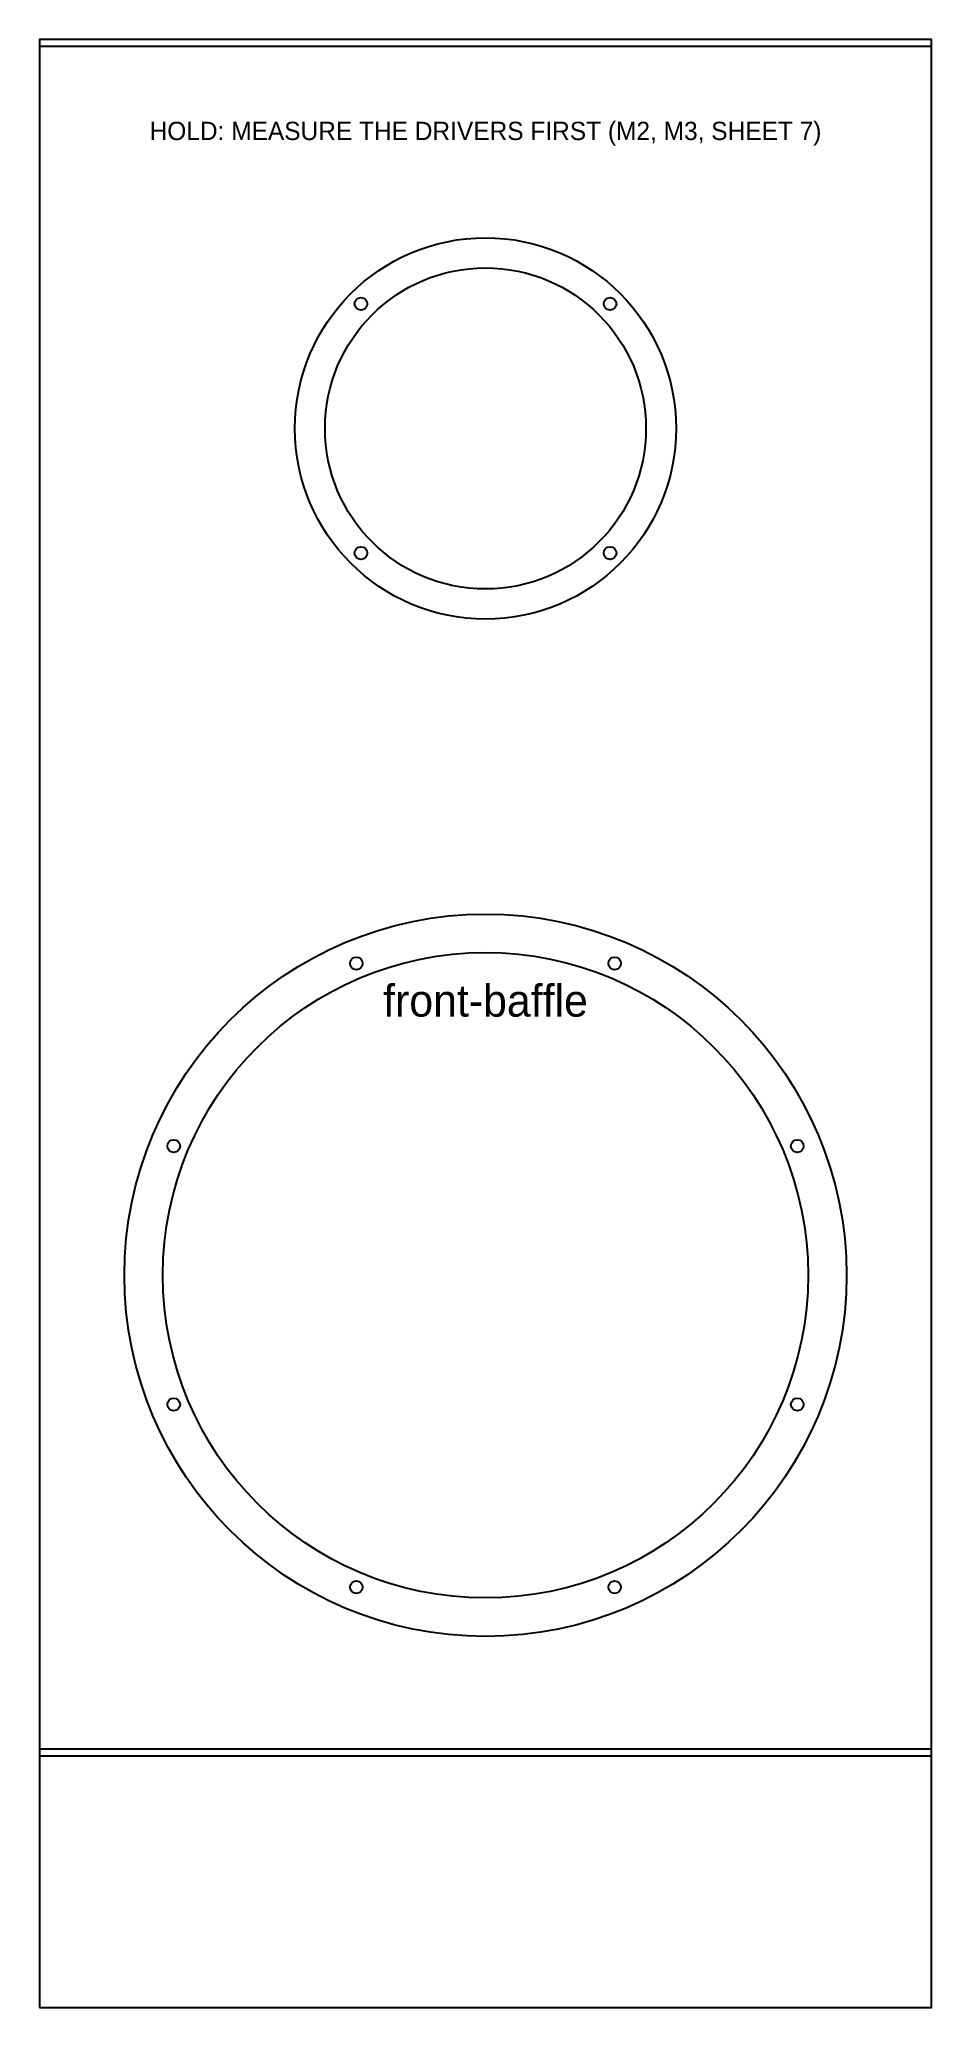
# Model space of a CAD drawing. Header units: millimetres. Extents: x 0 to 390, y 0 to 860.
import ezdxf
from ezdxf.enums import TextEntityAlignment as Align

# ---------------------------------------------------------------- set-up
doc = ezdxf.new("R2010")
doc.units = ezdxf.units.MM
for name, color, linetype in [('CUT_INSIDE', 1, 'Continuous'), ('CUT_OUTSIDE', 7, 'Continuous'), ('DRILL_D5.5_THROUGH', 30, 'Continuous'), ('NOTES', 8, 'Continuous'), ('POCKET_11.5MM', 5, 'Continuous'), ('POCKET_3MM', 3, 'Continuous'), ('POCKET_9MM', 4, 'Continuous')]:
    doc.layers.add(name, color=color, linetype=linetype)

msp = doc.modelspace()

# ---------------------------------------------------------------- linework, layer by layer
at = {"layer": 'CUT_INSIDE'}
for centre, radius in [((195, 690), 70.15), ((195, 320), 141)]:
    msp.add_circle(centre, radius, dxfattribs=at)
at = {"layer": 'CUT_OUTSIDE'}
msp.add_lwpolyline([(0, 0), (390, 0), (390, 860), (0, 860)], close=True, dxfattribs=at)
at = {"layer": 'DRILL_D5.5_THROUGH'}
for centre in [(140.55, 744.45), (249.45, 744.45), (140.55, 635.55), (249.45, 635.55), (138.55, 456.27), (251.45, 456.27), (58.73, 376.45), (331.27, 376.45), (58.73, 263.55), (331.27, 263.55), (138.55, 183.73), (251.45, 183.73)]:
    msp.add_circle(centre, 2.75, dxfattribs=at)
at = {"layer": 'POCKET_11.5MM'}
msp.add_circle((195, 690), 83.3, dxfattribs=at)
at = {"layer": 'POCKET_3MM'}
for points in [[(0, 857), (390, 857), (390, 860), (0, 860)], [(0, 110), (390, 110), (390, 113), (0, 113)]]:
    msp.add_lwpolyline(points, close=True, dxfattribs=at)
at = {"layer": 'POCKET_9MM'}
msp.add_circle((195, 320), 157.8, dxfattribs=at)

# ---------------------------------------------------------------- texts
at = {"layer": 'NOTES'}
for s, height, p in [('HOLD: MEASURE THE DRIVERS FIRST (M2, M3, SHEET 7)', 8, (195, 820)), ('front-baffle', 14, (195, 440))]:
    msp.add_text(s, height=height, dxfattribs=at).set_placement(p, align=Align.MIDDLE_CENTER)

doc.saveas('drawing.dxf')
